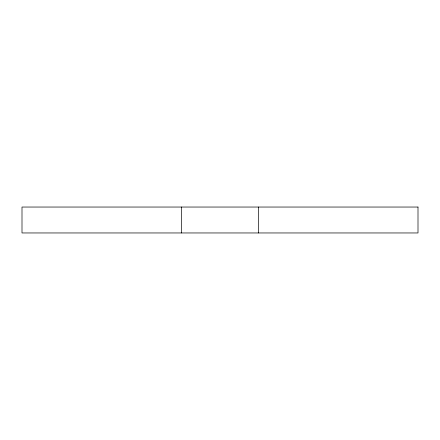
<?xml version="1.0" encoding="UTF-8"?>
<svg xmlns="http://www.w3.org/2000/svg" width="440" height="440" viewBox="0 0 440 440"><rect width="100%" height="100%" fill="white"/><g stroke="black" fill="none" stroke-linecap="round" stroke-linejoin="round"><path stroke-width="0.66" d="M258.368 207.042L258.368 232.958M181.583 207.042L181.583 232.958M418 207.042L22 207.042L22 232.958L418 232.958L418 207.042"/></g></svg>
